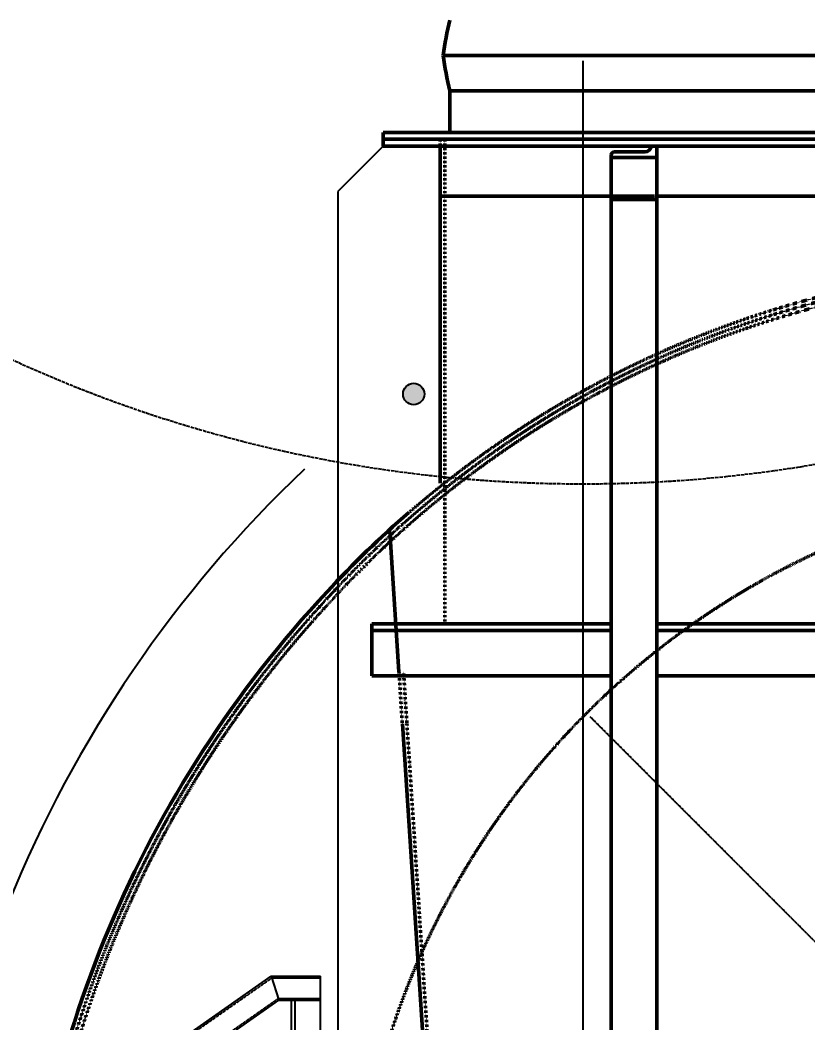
# Model space of a CAD drawing. Header units: millimetres. Extents: x -1263456 to 2767218, y -83310 to 50301.
# Drawn here: x 1088673 to 1090055, y -67080 to -65321 of the extents above; entities that cross this region are included whole.
import ezdxf

# ---------------------------------------------------------------- set-up
doc = ezdxf.new("R2010")
doc.units = ezdxf.units.MM
for name, pattern in [('AM_ISO02W050', [7.5, 6, -1.5]), ('AUSGEZOGEN', [0]), ('DASHED', [0.75, 0.5, -0.25]), ('DOT_CENTER', [14, 12, -1, 0, -1]), ('HIDDEN2', [0.1875, 0.125, -0.0625]), ('NASCOSTA', [0.375, 0.25, -0.125])]:
    doc.linetypes.add(name, pattern=pattern)
doc.layers.get('0').update_dxf_attribs({"color": 255, "lineweight": 50})
doc.layers.get('Defpoints').update_dxf_attribs({"linetype": 'AUSGEZOGEN'})
for name, color, linetype, lineweight in [('1', 2, 'Continuous', 25), ('AM_0', 7, 'Continuous', 50), ('AM_3', 6, 'AM_ISO02W050', 25), ('AM_5', 3, 'Continuous', 25)]:
    doc.layers.add(name, color=color, linetype=linetype, lineweight=lineweight)
for name, color, linetype in [('ACCIAIO-PROIEZIONI', 1, 'HIDDEN2'), ('ACCIAIO-VISTA', 2, 'Continuous'), ('Contorni', 2, 'Continuous')]:
    doc.layers.add(name, color=color, linetype=linetype)
doc.styles.get("Standard").update_dxf_attribs({"font": 'ISOCP.SHX', "width": 0.7})
doc.dimstyles.new('AM_ISO$0', dxfattribs={"dimtxt": 3.5, "dimasz": 3.5, "dimexe": 1, "dimexo": 1, "dimgap": 1.5, "dimtad": 1, "dimdsep": 46, "dimtxsty": 'Standard', "dimcen": 0, "dimclrd": 256, "dimclre": 256, "dimclrt": 2, "dimazin": 2, "dimtp": 0.1, "dimtm": 0.1, "dimtfac": 0.71, "dimtmove": 0, "dimatfit": 3, "dimfxl": 1, "dimlwd": -1, "dimlwe": -1, "dimarcsym": 1})
doc.dimstyles.new('AM_ISO$2', dxfattribs={"dimtxt": 3.25, "dimasz": 3.25, "dimexe": 1, "dimexo": 1, "dimgap": 1.5, "dimtad": 1, "dimdsep": 46, "dimtxsty": 'Standard', "dimcen": 0, "dimclrd": 256, "dimclre": 256, "dimclrt": 2, "dimazin": 2, "dimtp": 0.1, "dimtm": 0.1, "dimtfac": 0.71, "dimtmove": 0, "dimatfit": 3, "dimfxl": 1, "dimlwd": -1, "dimlwe": -1, "dimarcsym": 1})

# ---------------------------------------------------------------- blocks, each defined once
blk = doc.blocks.new('*D235')
at = {"layer": 'AM_5', "transparency": 16777216}
for p, q in [((1081659.9, -61294.3), (1081659.9, -71624.3)), ((1089660.1, -65392.4), (1089660.1, -71624.3)), ((1089310.1, -71524.3), (1082009.9, -71524.3))]:
    blk.add_line(p, q, dxfattribs=at)
for points in [[(1082009.9, -71466), (1082009.9, -71582.6), (1081659.9, -71524.3)], [(1089310.1, -71466), (1089310.1, -71582.6), (1089660.1, -71524.3)]]:
    blk.add_solid(points, dxfattribs=at)
at = {"layer": 'Defpoints', "color": 0, "transparency": 16777216}
for p in [(1081659.9, -61194.3, 0.5), (1089660.1, -65292.4, -8602811.6), (1081659.9, -71524.3)]:
    blk.add_point(p, dxfattribs=at)
at = {"layer": 'AM_5', "color": 2, "transparency": 16777216, "insert": (1085660, -71199.3), "char_height": 350, "attachment_point": 5, "bg_fill": 3, "box_fill_scale": 1.1, "bg_fill_color": 256, "bg_fill_true_color": 13158600, "bg_fill_transparency": 0}
blk.add_mtext('8000', dxfattribs=at)
blk = doc.blocks.new('scala 20-1')
at = {"layer": 'ACCIAIO-PROIEZIONI', "color": 1, "linetype": 'NASCOSTA'}
for p, q in [((-6072.1, 79080.1), (-6158, 79080.1)), ((-2659.7, 76691.4), (-6072.1, 79080.1)), ((-6083.5, 79044.1), (-6158, 79044.1)), ((-2695.7, 76672.7), (-6083.5, 79044.1))]:
    blk.add_line(p, q, dxfattribs=at)
at = {"layer": 'ACCIAIO-VISTA', "ltscale": 5}
for p, q in [((-2656.7, 76693), (-6071.2, 79083.1)), ((-2698.7, 76671.1), (-6084.4, 79041.1))]:
    blk.add_line(p, q, dxfattribs=at)
at = {"layer": 'Contorni'}
for p, q in [((-6071.2, 79083.1), (-6158, 79083.1)), ((-6158, 79041.1), (-6158, 79083.1)), ((-6071.2, 79083.1), (-6084.4, 79041.1)), ((-6084.4, 79041.1), (-6158, 79041.1)), ((-6158, 78533.1), (-6158, 79041.1)), ((-6113.4, 77984.1), (-6113.4, 79041.1)), ((-6107, 77984.1), (-6107, 79041.1))]:
    blk.add_line(p, q, dxfattribs=at)
blk = doc.blocks.new('p1_1_4_1_1_1_3__1007', base_point=(-25296.7, 6601.5))
at = {"color": 7, "linetype": 'Continuous'}
for p, q in [((-25296.7, 6692.5), (-25191.7, 6692.5)), ((-25296.7, 6688), (-25296.7, 6692.5)), ((-25296.7, 6682.5), (-25296.7, 6688)), ((-25191.7, 6692.5), (-25176.7, 6692.5)), ((-24876.7, 6692.5), (-25176.7, 6692.5)), ((-25296.7, 6682.5), (-25296.7, 6682)), ((-25296.7, 6682), (-25296.7, 6681.2)), ((-25296.7, 6681.2), (-25296.7, 6673.6)), ((-24876.7, 6681.2), (-25296.7, 6681.2)), ((-25296.7, 6673.6), (-25296.7, 6673.2)), ((-25296.7, 6673.2), (-25296.7, 6661.2)), ((-24876.7, 6681.2), (-24876.7, 6673.2)), ((-24876.7, 6672.2), (-24876.7, 6673.2)), ((-24876.7, 6661.2), (-24876.7, 6672.2)), ((-25296.7, 6661.2), (-25296.7, 6657.2)), ((-25296.7, 6657.2), (-25296.7, 6612.5)), ((-24876.7, 6608), (-24876.7, 6661.2)), ((-25296.7, 6612.5), (-25296.7, 6608)), ((-25296.7, 6608), (-25296.7, 6602.5)), ((-25296.7, 6601.5), (-25296.7, 6602.5)), ((-25176.7, 6601.5), (-25296.7, 6601.5)), ((-24876.7, 6601.5), (-25176.7, 6601.5)), ((-24876.7, 6602), (-24876.7, 6608)), ((-24876.7, 6601.5), (-24876.7, 6602))]:
    blk.add_line(p, q, dxfattribs=at)
blk = doc.blocks.new('p1_1_4_1_1_1_2_1__1008', base_point=(-24796.7, 6601.5))
at = {"color": 7, "linetype": 'Continuous'}
for p, q in [((-23906.4, 6692.5), (-24796.7, 6692.5)), ((-24796.7, 6681.2), (-24796.7, 6673.2)), ((-23907.4, 6681.2), (-24796.7, 6681.2)), ((-24796.7, 6673.2), (-24796.7, 6661.2)), ((-23908.2, 6672.2), (-23909.1, 6661.2)), ((-23908.1, 6673.2), (-23908.2, 6672.2)), ((-23908.1, 6673.2), (-23907.4, 6681.2)), ((-24796.7, 6661.2), (-24796.7, 6608)), ((-23913.8, 6608), (-23909.1, 6661.2)), ((-24796.7, 6602), (-24796.7, 6608)), ((-24796.7, 6602), (-24796.7, 6601.5)), ((-23914.4, 6601.5), (-24796.7, 6601.5)), ((-23914.4, 6601.5), (-23914.3, 6602)), ((-23914.3, 6602), (-23913.8, 6608))]:
    blk.add_line(p, q, dxfattribs=at)
blk = doc.blocks.new('p1_2_1__1015', base_point=(-24876.7, 5542.5))
at = {"color": 7, "linetype": 'Continuous'}
for p, q in [((-24806.7, 7530.5), (-24806.8, 7530.5)), ((-24801.2, 7530.5), (-24806.7, 7530.5)), ((-24796.7, 7530.5), (-24801.2, 7530.5)), ((-24796.7, 7530.5), (-24796.7, 7510.5)), ((-24876.7, 7510.5), (-24876.7, 7515)), ((-24796.7, 7510.5), (-24876.7, 7510.5)), ((-24876.7, 7437), (-24876.7, 7510.5)), ((-24817.7, 7520.5), (-24871.2, 7520.5)), ((-24796.7, 7510.5), (-24796.7, 7442.5)), ((-24796.7, 7442.5), (-24796.7, 7436.8)), ((-24876.7, 7436.8), (-24876.7, 7437)), ((-24876.7, 7436.8), (-24796.7, 7436.8)), ((-24876.7, 7436.8), (-24876.7, 6682.1)), ((-24796.7, 7436.8), (-24796.7, 6692.5)), ((-24796.7, 6692.5), (-24796.7, 6688)), ((-24796.7, 6682), (-24796.7, 6688)), ((-24876.7, 6682.1), (-24876.7, 6681.2)), ((-24876.7, 6681.2), (-24876.7, 6673.2)), ((-24876.7, 6672.2), (-24876.7, 6673.2)), ((-24876.7, 6661.2), (-24876.7, 6672.2)), ((-24796.7, 6682), (-24796.7, 6681.2)), ((-24796.7, 6681.2), (-24796.7, 6673.2)), ((-24796.7, 6673.2), (-24796.7, 6661.2)), ((-24876.7, 6608), (-24876.7, 6661.2)), ((-24796.7, 6661.2), (-24796.7, 6608)), ((-24876.7, 6602), (-24876.7, 6608)), ((-24876.7, 6601.5), (-24876.7, 6602)), ((-24876.7, 5937), (-24876.7, 6601.5)), ((-24796.7, 6602), (-24796.7, 6608)), ((-24796.7, 6602), (-24796.7, 6601.5)), ((-24796.7, 6601.5), (-24796.7, 5942.5))]:
    blk.add_line(p, q, dxfattribs=at)
for centre, radius, start, end in [((-24817.7, 7531.5), 11, 270, 354.7841), ((-24871.2, 7515), 5.5, 90, 180)]:
    blk.add_arc(centre, radius, start, end, dxfattribs=at)
blk = doc.blocks.new('Ang_120x80x10__1025', base_point=(-26043.7, 2607.5))
for name, p in [('p1_2_1__1015', (-24876.7, 5542.5)), ('p1_1_4_1_1_1_3__1007', (-25296.7, 6601.5)), ('p1_1_4_1_1_1_2_1__1008', (-24796.7, 6601.5))]:
    blk.add_blockref(name, p)
blk = doc.blocks.new('vent-lat')
at = {"layer": '1'}
h = blk.add_hatch(color=2, dxfattribs=at)
edge = h.paths.add_edge_path()
edge.add_arc((25562, 99170), 188, 0, 360)
at = {"color": 7, "linetype": 'Continuous'}
for p, q in [((50977, 105108), (26080, 105108)), ((26196, 104488), (26196, 103758)), ((26196, 104488), (50861, 104488)), ((25028, 103638), (25028, 103758)), ((52028, 103758), (25028, 103758)), ((25028, 103638), (26028, 103638)), ((25028, 103638), (26028, 103638)), ((25028, 103638), (25028, 103518)), ((26108, 103638), (26028, 103638)), ((26108, 103638), (26028, 103638)), ((26118, 103638), (26108, 103638)), ((26118, 103638), (26108, 103638)), ((40278, 103638), (26118, 103638)), ((40278, 103638), (26118, 103638)), ((26028, 103518), (25028, 103518)), ((29728, 103518), (26028, 103518)), ((26028, 103518), (26028, 102638)), ((29783, 103518), (29728, 103518)), ((29728, 103518), (29728, 103518)), ((29828, 103518), (29783, 103518)), ((40167, 103518), (29828, 103518)), ((26028, 102638), (26028, 97605)), ((26028, 102638), (29028, 102638)), ((29828, 102638), (39388, 102638)), ((25142, 96758), (25303, 94296)), ((25362, 93389), (25794, 86812))]:
    blk.add_line(p, q, dxfattribs=at)
at = {"color": 4, "linetype": 'DASHED'}
for p, q in [((26028, 103638), (26028, 103618)), ((26028, 103618), (26028, 103518)), ((26108, 103638), (26108, 103518)), ((26108, 103518), (26108, 102642)), ((26108, 102642), (26108, 95138)), ((50948, 102642), (26108, 102642)), ((29028, 102638), (29783, 102638)), ((29783, 102638), (29828, 102638)), ((25303, 94296), (25306, 94251)), ((25383, 94301), (25442, 93394)), ((25306, 94251), (25362, 93389)), ((25442, 93394), (25873, 86821))]:
    blk.add_line(p, q, dxfattribs=at)
at = {"color": 7, "linetype": 'Continuous'}
for centre, radius, start, end in [((31813, 104356), 5782, 166.2673, 172.5205), ((31813, 105861), 5782, 187.4795, 193.7327), ((37172, 83584), 17867, 130.8822, 137.2852), ((38591, 82078), 19931, 136.8728, 177.5188)]:
    blk.add_arc(centre, radius, start, end, dxfattribs=at)
at = {"color": 4, "linetype": 'DASHED'}
for centre, radius, start, end in [((37172, 83584), 17787, 46.9803, 137.2861), ((37172, 83584), 17867, 82.9587, 130.8822), ((37172, 83584), 17707, 46.9797, 137.287), ((38528, 83638), 14050, 110.3387, 136.5913), ((38591, 82078), 19851, 136.8719, 177.7891), ((38591, 82078), 19771, 136.8711, 177.7708), ((38528, 83638), 14050, 136.5913, 140.3387), ((38528, 83638), 14050, 140.3387, 166.5913)]:
    blk.add_arc(centre, radius, start, end, dxfattribs=at)
at = {"layer": '1', "color": 6, "linetype": 'Continuous'}
for p, q in [((25028, 103518), (24228, 102722)), ((24228, 102722), (24228, 88159)), ((24228, 88159), (24228, 77715))]:
    blk.add_line(p, q, dxfattribs=at)
at = {"layer": '1', "color": 3, "linetype": 'DOT_CENTER'}
blk.add_line((56717, 65449), (28657, 93510), dxfattribs=at)
at = {"layer": '1', "color": 2}
blk.add_circle((25562, 99170), 188, dxfattribs=at)
at = {"layer": '1', "color": 6, "linetype": 'Continuous'}
blk.add_arc((38591, 82078), 21731, 133.4503, 231.1497, dxfattribs=at)
at = {"xscale": 10, "yscale": 10, "zscale": 10}
blk.add_blockref('Ang_120x80x10__1025', (17358, 54288), dxfattribs=at)
blk = doc.blocks.new('21112')
at = {"xscale": 0.1, "yscale": 0.1, "zscale": 0.1}
blk.add_blockref('vent-lat', (1086807.1, -76556.7, 4.6), dxfattribs=at)
at = {"layer": 'Contorni', "xscale": -1}
blk.add_blockref('scala 20-1', (1083042, -146743.9, 4.6), dxfattribs=at)
blk = doc.blocks.new('*D248')
at = {"layer": 'AM_5', "transparency": 16777216}
blk.add_arc((1089659.1, -70529.7), 8624.8, 1.61931, 49.10722, dxfattribs=at)
for points in [[(1095279.2, -64041), (1095331.5, -63978.8), (1095118.8, -63852.9)], [(1098321.1, -70285.4), (1098239.9, -70286.6), (1098283.9, -70529.7)]]:
    blk.add_solid(points, dxfattribs=at)
at = {"layer": 'Defpoints', "color": 0, "transparency": 16777216}
for p in [(1102624.9, -54673.6, 1.7), (1094666.7, -64405.8, 0.3), (1097911.1, -68021.2), (1078370.5, -70529.7), (1117010, -70529.7)]:
    blk.add_point(p, dxfattribs=at)
at = {"layer": 'AM_5', "color": 2, "transparency": 16777216, "insert": (1097664.4, -66734.8), "char_height": 243.75, "attachment_point": 5, "rotation": 295.3633, "bg_fill": 3, "box_fill_scale": 1.1, "bg_fill_color": 256, "bg_fill_true_color": 13158600, "bg_fill_transparency": 0}
blk.add_mtext('50.73°', dxfattribs=at)

msp = doc.modelspace()

# ---------------------------------------------------------------- linework, layer by layer
at = {"layer": 'AM_3'}
msp.add_circle((1089660.1, -63729.7), 2405, dxfattribs=at)

# ---------------------------------------------------------------- next in the draw order: dimensions: what is measured, and where the dimension line sits
at = {"layer": 'AM_5'}
dim = msp.add_linear_dim(base=(1081659.9, -71524.3), p1=(1089660.1, -65292.4, -8602811.6), p2=(1081659.9, -61194.3, 0.5), dimstyle='AM_ISO$0', override={"dimscale": 100, "dimdec": 0, "dimtdec": 6, "dimtfill": 1}, dxfattribs=at)
dim.commit()
dim.dimension.update_dxf_attribs({"geometry": '*D235', "text_midpoint": (1085660, -71199.3)})

# ---------------------------------------------------------------- next in the draw order: block references
at = {"layer": 'AM_0'}
msp.add_blockref('21112', (0, 663, -4.6), dxfattribs=at)

# ---------------------------------------------------------------- next in the draw order: dimensions: what is measured, and where the dimension line sits
at = {"layer": 'AM_5'}
dim = msp.add_angular_dim_2l(base=(1097911.1, -68021.2), line1=((1102624.9, -54673.6, 1.7), (1094666.7, -64405.8, 0.3)), line2=((1078370.5, -70529.7), (1117010, -70529.7)), dimstyle='AM_ISO$2', override={"dimscale": 75, "dimdec": 0, "dimpost": '', "dimadec": 2, "dimtdec": 6, "dimtfill": 1}, dxfattribs=at)
dim.commit()
dim.dimension.update_dxf_attribs({"geometry": '*D248', "text_midpoint": (1097664.4, -66734.8)})

doc.saveas('drawing.dxf')
